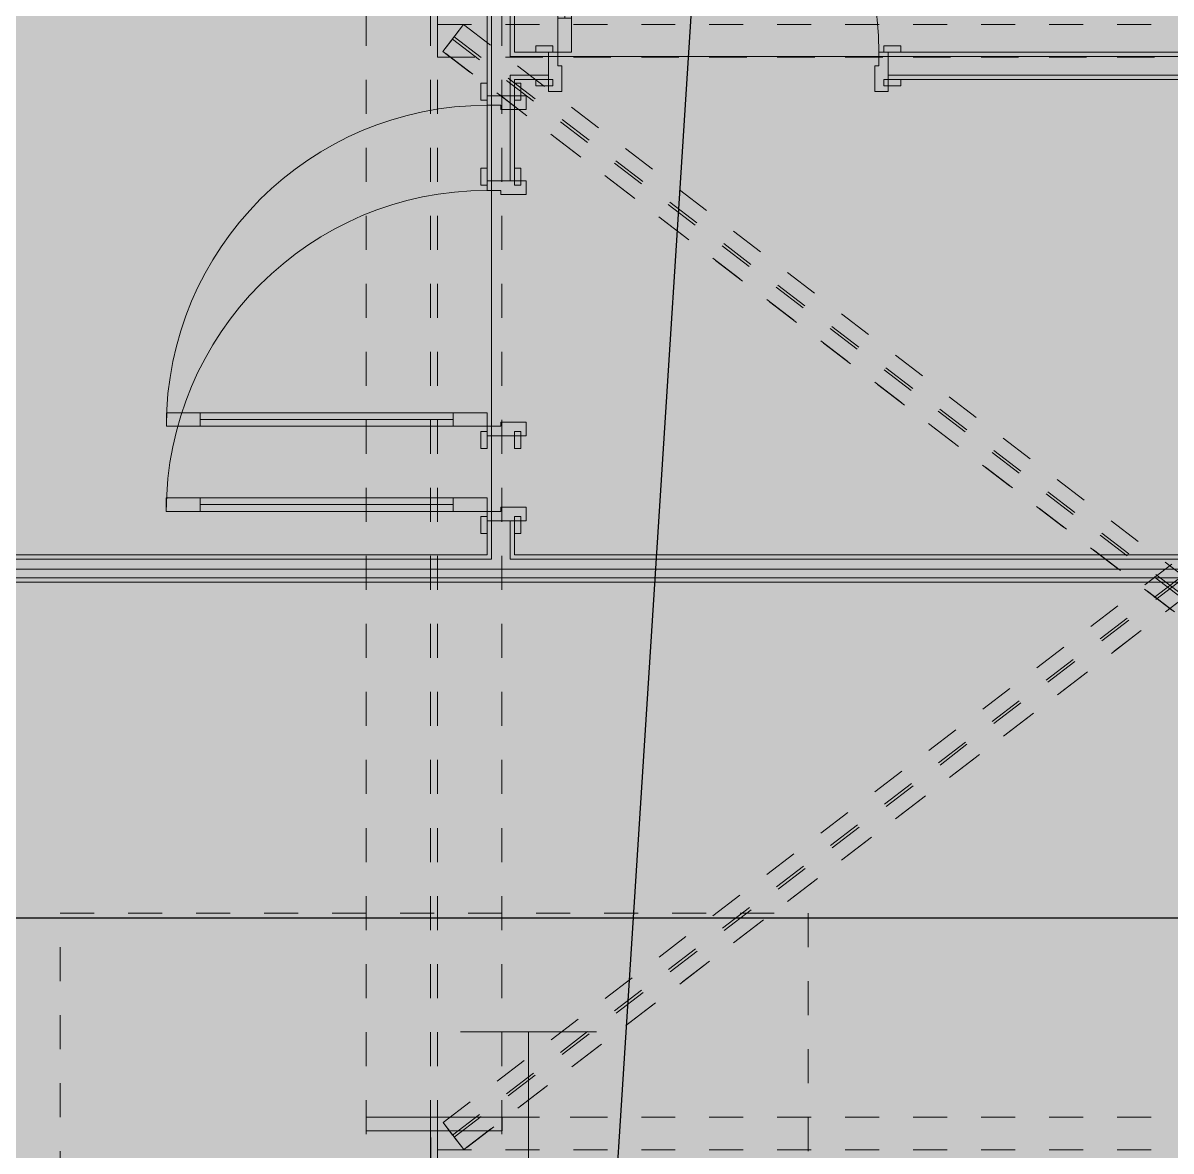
# Model space of a CAD drawing. Header units: metres. Extents: x 1156 to 2335, y -13 to 268.
# Drawn here: x 1247.073 to 1250.45, y 214.922 to 218.24 of the extents above; entities that cross this region are included whole.
import ezdxf

# ---------------------------------------------------------------- set-up
doc = ezdxf.new("R2010")
doc.units = ezdxf.units.M
doc.header["$LTSCALE"] = 0.05
for name, pattern in [('Contínua', [0]), ('IMPORT-Linha de eixo - Traço e ponto', [1500, 1125, -187.5, 0, -187.5]), ('Overhead 1_16_', [0.00258, 0.001587, -0.000992188])]:
    doc.linetypes.add(name, pattern=pattern)
doc.layers.get('0').update_dxf_attribs({"lineweight": 0})
for name, color, linetype, lineweight in [('#COTAS', 7, 'Continuous', 18), ('ARQ_PAREDE', 3, 'Continuous', 5), ('Contornos de Zona Archicad', 7, 'Continuous', 5), ('MV_CIV_ALVENARIA_ARQ', 7, 'Continuous', 5), ('Portas Archicad', 7, 'Continuous', 5)]:
    doc.layers.add(name, color=color, linetype=linetype, lineweight=lineweight)
for name, color, linetype, lineweight, true_color in [('A-DETL-2', 7, 'Overhead 1_16_', 5, 0x909090), ('CONTAINER_dwg-1', 9, 'Continuous', 5, 0x808080), ('MV_CHM_EIXOS_2D-1', 9, 'IMPORT-Linha de eixo - Traço e ponto', 5, 0x808080), ('MV_CIV_ALVENARIA_ARQ-2', 7, 'Continuous', 5, 0xc0c0c0), ('Portas Archicad-1', 7, 'Continuous', 5, 0xc0c0c0), ('Portas Archicad-2', 7, 'Continuous', 5, 0x656565), ('Portas Archicad-3', 9, 'Continuous', 5, 0x808080)]:
    doc.layers.add(name, color=color, linetype=linetype, lineweight=lineweight, true_color=true_color)
for name, color, linetype in [('HACHURA', 252, 'Continuous'), ('RUA', 2, 'Continuous'), ('talude', 2, 'Continuous'), ('Vagas', 1, 'Continuous')]:
    doc.layers.add(name, color=color, linetype=linetype)

# ---------------------------------------------------------------- blocks, each defined once
blk = doc.blocks.new('CONTAINER_dwg_Porta 27-4304810-Implantação')
at = {"layer": 'Portas Archicad', "flags": 128}
for points in [[(3.736, 25.4229), (3.736, 25.3859)], [(3.816, 25.4229), (3.816, 25.3859), (3.8035, 25.3859), (3.816, 25.3859)], [(3.7485, 25.3859), (3.736, 25.3859)], [(3.7485, 24.3859), (3.736, 24.3859)], [(3.736, 24.3489), (3.736, 24.3859)], [(3.816, 24.3489), (3.816, 24.3859), (3.8035, 24.3859), (3.816, 24.3859)]]:
    blk.add_lwpolyline(points, close=True, dxfattribs=at)
at = {"layer": 'Portas Archicad-1', "flags": 128}
for points in [[(3.8035, 25.3859), (3.7485, 25.3859)], [(3.8035, 24.3859), (3.7485, 24.3859)]]:
    blk.add_lwpolyline(points, close=True, dxfattribs=at)
at = {"layer": 'Portas Archicad-2', "flags": 128}
for points in [[(3.851, 25.3459), (3.776, 25.3459), (3.776, 25.3579), (3.736, 25.3579), (3.736, 25.3859), (3.851, 25.3859)], [(3.851, 24.3859), (3.736, 24.3859), (3.736, 24.4139), (3.776, 24.4139), (3.776, 24.4259), (3.851, 24.4259)]]:
    blk.add_lwpolyline(points, close=True, dxfattribs=at)
at = {"layer": 'Portas Archicad-3', "flags": 128}
for points in [[(3.736, 25.3729), (3.736, 25.4229), (3.717, 25.4229), (3.717, 25.3729)], [(3.835, 25.3729), (3.835, 25.4229), (3.816, 25.4229), (3.816, 25.3729)], [(2.792, 24.4139), (2.892, 24.4139), (3.636, 24.4139), (3.636, 24.4339), (2.892, 24.4339), (2.892, 24.4139), (2.892, 24.4539), (2.792, 24.4539)], [(3.736, 24.4539), (3.636, 24.4539), (3.636, 24.4139), (3.736, 24.4139)], [(3.717, 24.3989), (3.717, 24.3489), (3.736, 24.3489), (3.736, 24.3989)], [(3.816, 24.3989), (3.816, 24.3489), (3.835, 24.3489), (3.835, 24.3989)]]:
    blk.add_lwpolyline(points, close=True, dxfattribs=at)
blk.add_lwpolyline([(3.636, 24.4339), (2.892, 24.4339), (3.636, 24.4339), (3.636, 24.4539), (2.892, 24.4539), (2.892, 24.4339)], dxfattribs=at)
at = {"layer": 'Portas Archicad-3'}
blk.add_arc((3.736, 24.4139), 0.944, 90, 180, dxfattribs=at)
blk = doc.blocks.new('CONTAINER_dwg_Porta 27-4321159-Térreo')
at = {"layer": 'Portas Archicad', "flags": 128}
for points in [[(3.736, 25.4229), (3.736, 25.3859)], [(3.816, 25.4229), (3.816, 25.3859), (3.8035, 25.3859), (3.816, 25.3859)], [(3.7485, 25.3859), (3.736, 25.3859)], [(3.7485, 24.3859), (3.736, 24.3859)], [(3.736, 24.3489), (3.736, 24.3859)], [(3.816, 24.3489), (3.816, 24.3859), (3.8035, 24.3859), (3.816, 24.3859)]]:
    blk.add_lwpolyline(points, close=True, dxfattribs=at)
at = {"layer": 'Portas Archicad-1', "flags": 128}
for points in [[(3.8035, 25.3859), (3.7485, 25.3859)], [(3.8035, 24.3859), (3.7485, 24.3859)]]:
    blk.add_lwpolyline(points, close=True, dxfattribs=at)
at = {"layer": 'Portas Archicad-2', "flags": 128}
for points in [[(3.851, 25.3459), (3.776, 25.3459), (3.776, 25.3579), (3.736, 25.3579), (3.736, 25.3859), (3.851, 25.3859)], [(3.851, 24.3859), (3.736, 24.3859), (3.736, 24.4139), (3.776, 24.4139), (3.776, 24.4259), (3.851, 24.4259)]]:
    blk.add_lwpolyline(points, close=True, dxfattribs=at)
at = {"layer": 'Portas Archicad-3', "flags": 128}
for points in [[(3.736, 25.3729), (3.736, 25.4229), (3.717, 25.4229), (3.717, 25.3729)], [(3.835, 25.3729), (3.835, 25.4229), (3.816, 25.4229), (3.816, 25.3729)], [(2.792, 24.4139), (2.892, 24.4139), (3.636, 24.4139), (3.636, 24.4339), (2.892, 24.4339), (2.892, 24.4139), (2.892, 24.4539), (2.792, 24.4539)], [(3.736, 24.4539), (3.636, 24.4539), (3.636, 24.4139), (3.736, 24.4139)], [(3.717, 24.3989), (3.717, 24.3489), (3.736, 24.3489), (3.736, 24.3989)], [(3.816, 24.3989), (3.816, 24.3489), (3.835, 24.3489), (3.835, 24.3989)]]:
    blk.add_lwpolyline(points, close=True, dxfattribs=at)
blk.add_lwpolyline([(3.636, 24.4339), (2.892, 24.4339), (3.636, 24.4339), (3.636, 24.4539), (2.892, 24.4539), (2.892, 24.4339)], dxfattribs=at)
at = {"layer": 'Portas Archicad-3'}
blk.add_arc((3.736, 24.4139), 0.944, 90, 180, dxfattribs=at)
blk = doc.blocks.new('CONTAINER_dwg_Porta 27-4321162-Térreo')
at = {"layer": 'Portas Archicad', "flags": 128}
for points in [[(3.879, 25.7639), (3.916, 25.7639)], [(3.916, 25.7514), (3.916, 25.7639)], [(4.916, 25.7514), (4.916, 25.7639)], [(4.953, 25.7639), (4.916, 25.7639)], [(3.879, 25.6839), (3.916, 25.6839), (3.916, 25.6964), (3.916, 25.6839)], [(4.953, 25.6839), (4.916, 25.6839), (4.916, 25.6964), (4.916, 25.6839)]]:
    blk.add_lwpolyline(points, close=True, dxfattribs=at)
at = {"layer": 'Portas Archicad-1', "flags": 128}
for points in [[(3.916, 25.6964), (3.916, 25.7514)], [(4.916, 25.6964), (4.916, 25.7514)]]:
    blk.add_lwpolyline(points, close=True, dxfattribs=at)
at = {"layer": 'Portas Archicad-2', "flags": 128}
for points in [[(3.916, 25.6489), (3.916, 25.7639), (3.944, 25.7639), (3.944, 25.7239), (3.956, 25.7239), (3.956, 25.6489)], [(4.876, 25.6489), (4.876, 25.7239), (4.888, 25.7239), (4.888, 25.7639), (4.916, 25.7639), (4.916, 25.6489)]]:
    blk.add_lwpolyline(points, close=True, dxfattribs=at)
at = {"layer": 'Portas Archicad-3', "flags": 128}
for points in [[(3.944, 26.7079), (3.944, 26.6079), (3.944, 25.8639), (3.964, 25.8639), (3.964, 26.6079), (3.944, 26.6079), (3.984, 26.6079), (3.984, 26.7079)], [(3.984, 25.7639), (3.984, 25.8639), (3.944, 25.8639), (3.944, 25.7639)], [(3.929, 25.7829), (3.879, 25.7829), (3.879, 25.7639), (3.929, 25.7639)], [(4.903, 25.7639), (4.953, 25.7639), (4.953, 25.7829), (4.903, 25.7829)], [(3.929, 25.6839), (3.879, 25.6839), (3.879, 25.6649), (3.929, 25.6649)], [(4.903, 25.6649), (4.953, 25.6649), (4.953, 25.6839), (4.903, 25.6839)]]:
    blk.add_lwpolyline(points, close=True, dxfattribs=at)
blk.add_lwpolyline([(3.964, 25.8639), (3.964, 26.6079), (3.964, 25.8639), (3.984, 25.8639), (3.984, 26.6079), (3.964, 26.6079)], dxfattribs=at)
at = {"layer": 'Portas Archicad-3'}
blk.add_arc((3.944, 25.7639), 0.944, 0, 90, dxfattribs=at)
blk = doc.blocks.new('CONTAINER_dwg-4297997-Térreo')
at = {"layer": 'MV_CIV_ALVENARIA_ARQ-2'}
for points in [[(3.8035, 25.7514), (3.8035, 26.6438), (3.7485, 26.6438), (3.7485, 25.7514)], [(3.8035, 25.6964), (3.8035, 25.7514), (3.7485, 25.7514), (3.7485, 25.6964)], [(3.816, 25.6964), (3.816, 25.7514), (3.8035, 25.7514), (3.8035, 25.6964)], [(3.916, 25.6964), (3.916, 25.7514), (3.816, 25.7514), (3.816, 25.6964)], [(4.916, 25.6964), (7.672, 25.6964), (7.672, 25.7514), (4.916, 25.7514)], [(3.8035, 25.3859), (3.8035, 25.6964), (3.7485, 25.6964), (3.7485, 25.3859)], [(3.8035, 24.2859), (3.8035, 24.3859), (3.7485, 24.3859), (3.7485, 24.2859)], [(3.7485, 24.2734), (3.8035, 24.2734), (3.8035, 24.2859), (3.7485, 24.2859)], [(3.7485, 24.2184), (3.7485, 24.2734), (0.9555, 24.2734), (0.9556, 24.2184)], [(3.8035, 24.2184), (3.8035, 24.2734), (3.7485, 24.2734), (3.7485, 24.2184)], [(4.916, 24.2184), (5.972, 24.2184), (5.972, 24.2734), (3.8035, 24.2734), (3.8035, 24.2184), (4.5024, 24.2184)]]:
    blk.add_hatch(color=256, dxfattribs=at).paths.add_polyline_path(points)
at = {"layer": 'Contornos de Zona Archicad', "flags": 128}
for points in [[(3.7485, 31.4903), (-0.2845, 31.5198), (-0.2931, 29.1578), (-0.259, 29.1578), (-0.259, 24.2734), (3.7485, 24.2734)], [(7.6845, 31.4903), (3.8035, 31.4903), (3.8035, 25.7514), (7.6845, 25.7514)], [(11.7725, 24.2184), (0.9555, 24.2184), (0.9555, 12.0834), (11.7725, 12.0834)]]:
    blk.add_lwpolyline(points, close=True, dxfattribs=at)
at = {"layer": 'MV_CHM_EIXOS_2D-1'}
blk.add_line((13.6845, 24.2439), (-1.9149, 24.2439), dxfattribs=at)
at = {"layer": 'MV_CIV_ALVENARIA_ARQ'}
for p, q in [((3.916, 25.6839), (3.879, 25.6839)), ((4.916, 25.6839), (4.953, 25.6839)), ((3.816, 25.3859), (3.816, 25.4229))]:
    blk.add_line(p, q, dxfattribs=at)
at = {"layer": 'MV_CIV_ALVENARIA_ARQ', "flags": 128}
for points in [[(3.736, 25.3859), (3.736, 26.6438), (3.7485, 26.6438), (3.7485, 25.7514), (3.7485, 25.6964), (3.7485, 25.3859)], [(3.916, 25.7639), (3.816, 25.7639), (3.816, 26.6438), (3.8035, 26.6438), (3.8035, 25.7514), (3.816, 25.7514), (3.8035, 25.7514)], [(4.916, 25.7639), (7.672, 25.7639), (7.672, 26.6438), (7.6845, 26.6438), (7.6845, 25.7514), (7.672, 25.7514), (4.916, 25.7514), (4.916, 25.7639), (4.953, 25.7639)], [(3.816, 25.7514), (3.916, 25.7514), (3.916, 25.7639), (3.879, 25.7639)], [(3.816, 25.6964), (3.916, 25.6964), (3.916, 25.6839), (3.816, 25.6839), (3.816, 25.3859), (3.8035, 25.3859), (3.8035, 25.6964), (3.816, 25.6964), (3.8035, 25.6964)], [(7.6845, 25.6964), (7.672, 25.6964), (7.6845, 25.6964), (7.6845, 25.3819), (7.672, 25.3819), (7.672, 25.6839), (4.916, 25.6839), (4.916, 25.6964), (7.672, 25.6964)], [(3.7485, 25.3859), (3.736, 25.3859), (3.736, 25.4229)], [(3.7485, 24.2734), (0.9555, 24.2734), (0.9005, 24.2734), (0.888, 24.2734), (0.888, 24.2559), (0.8755, 24.2559), (0.8755, 24.2859), (0.888, 24.2859), (3.736, 24.2859), (3.736, 24.3859)], [(3.7485, 24.2859), (3.7485, 24.2734), (3.7485, 24.2859), (3.7485, 24.3859), (3.736, 24.3859), (3.736, 24.3489)], [(3.8035, 24.2859), (3.8035, 24.2734), (3.8035, 24.2859), (3.8035, 24.3859), (3.816, 24.3859)], [(3.816, 24.3489), (3.816, 24.3859), (3.816, 24.2859), (5.972, 24.2859), (5.972, 24.2734), (3.8035, 24.2734)], [(0.9555, 24.2059), (0.968, 24.2059), (5.972, 24.2059), (5.972, 24.2184), (3.8035, 24.2184), (3.7485, 24.2184), (0.9555, 24.2184), (0.9555, 24.2059), (0.9555, 24.2184)]]:
    blk.add_lwpolyline(points, dxfattribs=at)
at = {"layer": 'MV_CIV_ALVENARIA_ARQ-2'}
for p, q in [((3.916, 25.7514), (3.916, 25.6964)), ((4.916, 25.7514), (4.916, 25.6964)), ((3.7485, 25.3859), (3.8035, 25.3859)), ((3.7485, 24.3859), (3.8035, 24.3859))]:
    blk.add_line(p, q, dxfattribs=at)
for name in ['CONTAINER_dwg_Porta 27-4321162-Térreo', 'CONTAINER_dwg_Porta 27-4321159-Térreo']:
    blk.add_blockref(name, (0, 0))
blk = doc.blocks.new('A$C48630bea')
at = {"layer": 'A-DETL-2'}
for p, q in [((25.2848, 97.1164), (25.2848, 76.4164)), ((25.2848, 97.1164), (25.2848, 76.4164)), ((25.2848, 97.1164), (25.2848, 76.4164)), ((25.2848, 97.1164), (25.2848, 76.4164)), ((25.4748, 97.1164), (25.4748, 76.4164)), ((25.4748, 97.1164), (25.4748, 76.4164)), ((25.4948, 97.1164), (25.4948, 76.4164)), ((25.4948, 97.1164), (25.4948, 76.4164)), ((25.6848, 76.4164), (25.6848, 97.1164)), ((25.6848, 97.1164), (25.6848, 76.4164)), ((25.6848, 97.1164), (25.6848, 76.4164)), ((25.6848, 97.1164), (25.6848, 76.4164)), ((25.4948, 89.9831), (25.4948, 90.1831)), ((25.4948, 90.1831), (25.4948, 89.9831)), ((25.4948, 89.9831), (25.4948, 90.0791)), ((25.4948, 90.0791), (25.4948, 89.9831)), ((25.4948, 90.0791), (29.8048, 90.0791)), ((25.4948, 90.0791), (29.8048, 90.0791)), ((25.5111, 90), (25.5719, 90.0793)), ((25.5719, 90.0793), (25.5111, 90)), ((25.5117, 86.85), (29.7277, 90.0793)), ((25.5117, 86.85), (29.7277, 90.0793)), ((25.5117, 86.85), (29.7277, 90.0793)), ((25.5117, 86.85), (29.7277, 90.0793)), ((25.5719, 90.0793), (25.5439, 90.0428)), ((25.5439, 90.0428), (25.5719, 90.0793)), ((25.5719, 90.0793), (29.7879, 86.85)), ((25.5719, 90.0793), (29.7879, 86.85)), ((25.5719, 90.0793), (29.7879, 86.85)), ((25.5719, 90.0793), (29.7879, 86.85)), ((25.5111, 90), (25.5391, 90.0365)), ((25.5391, 90.0365), (25.5111, 90)), ((25.5391, 90.0365), (29.7551, 86.8071)), ((25.5391, 90.0365), (29.7551, 86.8071)), ((25.5396, 86.8135), (29.7557, 90.0428)), ((25.5396, 86.8135), (29.7557, 90.0428)), ((25.5439, 90.0428), (29.7599, 86.8135)), ((25.5439, 90.0428), (29.7599, 86.8135)), ((25.5445, 86.8071), (29.7605, 90.0365)), ((25.5445, 86.8071), (29.7605, 90.0365)), ((29.8048, 89.9831), (25.4948, 89.9831)), ((25.4948, 89.9831), (29.8048, 89.9831)), ((25.4948, 89.9831), (29.8048, 89.9831)), ((25.4948, 89.9831), (29.8048, 89.9831)), ((25.5111, 90), (29.7271, 86.7706)), ((25.5111, 90), (29.7271, 86.7706)), ((25.5111, 90), (29.7271, 86.7706)), ((29.7271, 86.7706), (25.5111, 90)), ((29.7885, 90), (25.5725, 86.7706)), ((25.5725, 86.7706), (29.7885, 90)), ((25.5725, 86.7706), (29.7885, 90)), ((25.5725, 86.7706), (29.7885, 90)), ((24.3853, 87.4664), (26.5853, 87.4664)), ((24.3853, 85.2664), (24.3853, 87.4664)), ((26.5853, 87.4664), (26.5853, 85.2664)), ((25.6848, 86.8664), (25.2848, 86.8664)), ((25.2848, 86.8664), (25.2848, 86.8264)), ((25.2848, 86.8264), (25.2848, 86.8664)), ((25.2848, 86.8664), (25.6848, 86.8664)), ((25.2853, 86.8264), (25.2853, 86.8664)), ((25.2853, 86.8664), (25.9403, 86.8664)), ((25.4948, 86.6664), (25.4948, 86.8664)), ((25.4948, 86.8664), (25.4948, 86.7704)), ((25.4948, 86.7704), (25.4948, 86.8664)), ((25.4948, 86.8664), (25.4948, 86.6664)), ((25.4948, 86.8664), (29.8048, 86.8664)), ((25.4948, 86.8664), (29.8048, 86.8664)), ((25.4948, 86.8664), (29.8048, 86.8664)), ((25.4948, 86.8664), (29.8048, 86.8664)), ((25.5725, 86.7706), (25.5117, 86.85)), ((25.5117, 86.85), (25.5396, 86.8135)), ((25.5396, 86.8135), (25.5117, 86.85)), ((25.5117, 86.85), (25.5725, 86.7706)), ((25.6848, 86.8264), (25.6848, 86.8664)), ((25.6848, 86.8664), (25.6848, 86.8264)), ((25.6853, 86.8664), (25.6853, 86.8264)), ((25.2848, 86.8264), (25.4748, 86.8264)), ((25.4748, 86.8264), (25.2848, 86.8264)), ((25.4748, 86.8264), (25.4748, 85.9064)), ((25.4748, 85.9064), (25.4748, 86.8264)), ((25.4753, 85.9064), (25.4753, 86.8264)), ((25.4753, 86.8264), (25.5403, 86.8264)), ((25.4948, 85.9064), (25.4948, 86.8264)), ((25.4948, 86.8264), (25.6848, 86.8264)), ((25.6848, 86.8264), (25.4948, 86.8264)), ((25.4948, 86.8264), (25.4948, 85.9064)), ((25.6853, 86.8264), (25.4953, 86.8264)), ((25.4953, 86.8264), (25.4953, 85.9064)), ((25.5725, 86.7706), (25.5445, 86.8071)), ((25.5445, 86.8071), (25.5725, 86.7706)), ((25.4948, 86.7704), (29.8048, 86.7704)), ((25.4948, 86.7704), (29.8048, 86.7704))]:
    blk.add_line(p, q, dxfattribs=at)
at = {"layer": 'CONTAINER_dwg-1'}
blk.add_blockref('CONTAINER_dwg-4297997-Térreo', (21.9053, 64.2335), dxfattribs=at)

msp = doc.modelspace()

# ---------------------------------------------------------------- hatches: boundary and pattern name
at = {"layer": 'ARQ_PAREDE', "true_color": 0xf7f281}
h = msp.add_hatch(color=51, dxfattribs=at)
h.dxf.hatch_style = 1
h.paths.add_polyline_path([(1244.5524, 197.3797), (1244.3884, 197.3797), (1244.4481, 221.7314), (1243.0272, 221.7349), (1243.0422, 225.5196), (1252.8118, 225.5196), (1252.8118, 224.1595), (1256.5044, 224.1595), (1256.5044, 197.3797)])
at = {"layer": 'HACHURA'}
h = msp.add_hatch(color=256, dxfattribs=at)
h.dxf.hatch_style = 1
edge = h.paths.add_edge_path()
edge.add_line((1302.8129, 155.5749), (1236.1669, 155.5898))
edge.add_line((1236.1669, 155.5898), (1236.1669, 154.3305))
edge.add_arc((1234.1668, 154.3156), 2.0001, -89.9989, 0.4254, ccw=False)
edge.add_line((1234.1669, 152.3155), (1229.8569, 149.7574))
edge.add_arc((1230.2379, 151.8309), 2.1083, 181.9459, 259.5877, ccw=False)
edge.add_line((1228.1309, 151.7593), (1228.1289, 161.7349))
edge.add_arc((1230.1451, 161.7272), 2.0162, 84.7408, 179.7807, ccw=False)
edge.add_line((1230.3299, 163.7349), (1230.3299, 169.7349))
edge.add_line((1230.3299, 169.7349), (1219.0803, 169.7349))
edge.add_line((1219.0803, 169.7349), (1215.4448, 162.8794))
edge.add_line((1215.4448, 162.8794), (1206.2368, 132.3654))
edge.add_line((1206.2368, 132.3654), (1209.8978, 132.3664))
edge.add_line((1209.8978, 132.3664), (1221.2948, 132.5014))
edge.add_line((1221.2948, 132.5014), (1237.6338, 132.5634))
edge.add_line((1237.6338, 132.5634), (1250.7283, 132.4437))
edge.add_line((1250.7283, 132.4437), (1271.2368, 132.1254))
edge.add_line((1271.2368, 132.1254), (1312.1918, 132.0454))
edge.add_line((1312.1918, 132.0454), (1373.7502, 131.3698))
edge.add_line((1373.7502, 131.3698), (1389.4973, 130.5529))
edge.add_line((1389.4973, 130.5529), (1369.8859, 169.5388))
edge.add_line((1369.8859, 169.5388), (1361.3268, 183.4624))
edge.add_line((1361.3268, 183.4624), (1347.0178, 195.0304))
edge.add_line((1347.0178, 195.0304), (1345.8778, 194.6774))
edge.add_line((1345.8778, 194.6774), (1330.2198, 199.8384))
edge.add_line((1330.2198, 199.8384), (1315.5868, 205.5154))
edge.add_line((1315.5868, 205.5154), (1283.3968, 216.2084))
edge.add_line((1283.3968, 216.2084), (1249.6078, 220.6864))
edge.add_line((1249.6078, 220.6864), (1233.6755, 222.7976))
edge.add_line((1233.6755, 222.7976), (1217.7471, 224.9089))
edge.add_arc((1218.5354, 230.8569), 6, 168.01692, 262.45068, ccw=False)
edge.add_line((1212.6662, 232.1026), (1209.2119, 216.0805))
edge.add_line((1209.2119, 216.0805), (1210.53, 210.9258))
edge.add_arc((1200.8417, 208.4484), 10, -12.73862, 14.34383, ccw=False)
edge.add_line((1210.5956, 206.2433), (1206.0433, 186.1065))
edge.add_arc((1196.2895, 188.3115), 10, 315.62814, 347.26138, ccw=False)
edge.add_line((1203.4376, 181.3184), (1201.3955, 179.2536))
edge.add_line((1201.3955, 179.2536), (1197.8275, 162.1906))
edge.add_arc((1207.6096, 160.1144), 10, 138.41872, 168.01692, ccw=False)
edge.add_line((1200.1294, 166.7512), (1207.6935, 175.1639))
edge.add_line((1207.6935, 175.1639), (1209.4647, 177.9357))
edge.add_line((1209.4647, 177.9357), (1210.9182, 181.2122))
edge.add_line((1210.9182, 181.2122), (1213.2538, 189.1688))
edge.add_line((1213.2538, 189.1688), (1216.8492, 203.315))
edge.add_line((1216.8492, 203.315), (1218.6632, 207.5071))
edge.add_line((1218.6632, 207.5071), (1219.8064, 209.3694))
edge.add_line((1219.8064, 209.3694), (1221.0816, 210.5898))
edge.add_line((1221.0816, 210.5898), (1223.8069, 211.5688))
edge.add_line((1223.8069, 211.5688), (1225.5569, 212.2801))
edge.add_arc((1234.1147, 187.9897), 25.7539, 90.16237, 109.40794, ccw=False)
edge.add_line((1234.0417, 213.7435), (1243.2584, 213.7435))
edge.add_arc((1241.6022, 163.6827), 50.0881, 80.56858, 88.10513, ccw=False)
edge.add_line((1249.81, 213.0938), (1263.0176, 211.3434))
edge.add_line((1263.0176, 211.3434), (1276.2602, 209.5884))
edge.add_line((1276.2602, 209.5884), (1283.7837, 208.555))
edge.add_line((1283.7837, 208.555), (1295.1732, 206.4194))
edge.add_line((1295.1732, 206.4194), (1301.9593, 204.6841))
edge.add_line((1301.9593, 204.6841), (1313.23, 200.524))
edge.add_line((1313.23, 200.524), (1329.4597, 194.9895))
edge.add_line((1329.4597, 194.9895), (1345.1874, 189.168))
edge.add_line((1345.1874, 189.168), (1350.0513, 186.693))
edge.add_line((1350.0513, 186.693), (1353.1476, 184.7107))
edge.add_line((1353.1476, 184.7107), (1357.0079, 181.6283))
edge.add_arc((1355.708, 180.1084), 2, -90, 49.4623, ccw=False)
edge.add_line((1355.708, 178.1084), (1348.7285, 178.1084))
edge.add_arc((1348.7285, 179.1084), 1, 180, 270, ccw=False)
edge.add_line((1347.7285, 179.1084), (1347.7285, 183.1084))
edge.add_line((1347.7285, 183.1084), (1330.2285, 183.1084))
edge.add_line((1330.2285, 183.1084), (1330.2285, 175.2187))
edge.add_arc((1329.2327, 175.2145), 0.9959, -90.2393, 0.2393, ccw=False)
edge.add_line((1329.2285, 174.2187), (1323.8965, 174.2187))
edge.add_line((1323.8965, 174.2187), (1323.4966, 168.1677))
edge.add_line((1323.4966, 168.1677), (1323.7669, 153.3487))
edge.add_arc((1329.9249, 157.2438), 7.2865, 212.314, 252.73343)
edge.add_line((1327.7621, 150.2856), (1327.3949, 150.2856))
edge.add_arc((1327.7629, 155.2952), 5.023, 180.1088, 265.7984, ccw=False)
edge.add_line((1322.7399, 155.2856), (1322.7399, 182.5349))
edge.add_line((1322.7399, 182.5349), (1309.2399, 182.5349))
edge.add_line((1309.2399, 182.5349), (1309.2399, 153.2856))
edge.add_arc((1306.2399, 153.2856), 3, 270, 360, ccw=False)
edge.add_line((1306.2399, 150.2856), (1304.8129, 150.2856))
edge.add_arc((1304.8129, 152.2856), 2, 180, 270, ccw=False)
edge.add_line((1302.8129, 152.2856), (1302.8129, 155.5749))

# ---------------------------------------------------------------- linework, layer by layer
at = {"layer": '#COTAS', "color": 4}
for p, q in [((1248.3601, 215.2726, 1.567), (1248.7601, 215.2726, 1.567)), ((1248.5601, 214.2726, 1.567), (1248.5601, 215.2726, 1.567))]:
    msp.add_line(p, q, dxfattribs=at)
at = {"layer": 'RUA'}
msp.add_line((1242.2606, 215.6083), (1251.4773, 215.6083), dxfattribs=at)
at = {"layer": 'Vagas', "elevation": -11.499}
msp.add_lwpolyline([(1249.3836, 223.6691), (1248.7445, 213.6777)], dxfattribs=at)

# ---------------------------------------------------------------- block references
at = {"layer": '#COTAS'}
msp.add_blockref('CONTAINER_dwg_Porta 27-4304810-Implantação', (1244.7024, 192.6397, 1.567), dxfattribs=at)
at = {"layer": 'talude', "linetype": 'Contínua'}
msp.add_blockref('A$C48630bea', (1222.797, 128.1559, 1.567), dxfattribs=at)

doc.saveas('drawing.dxf')
